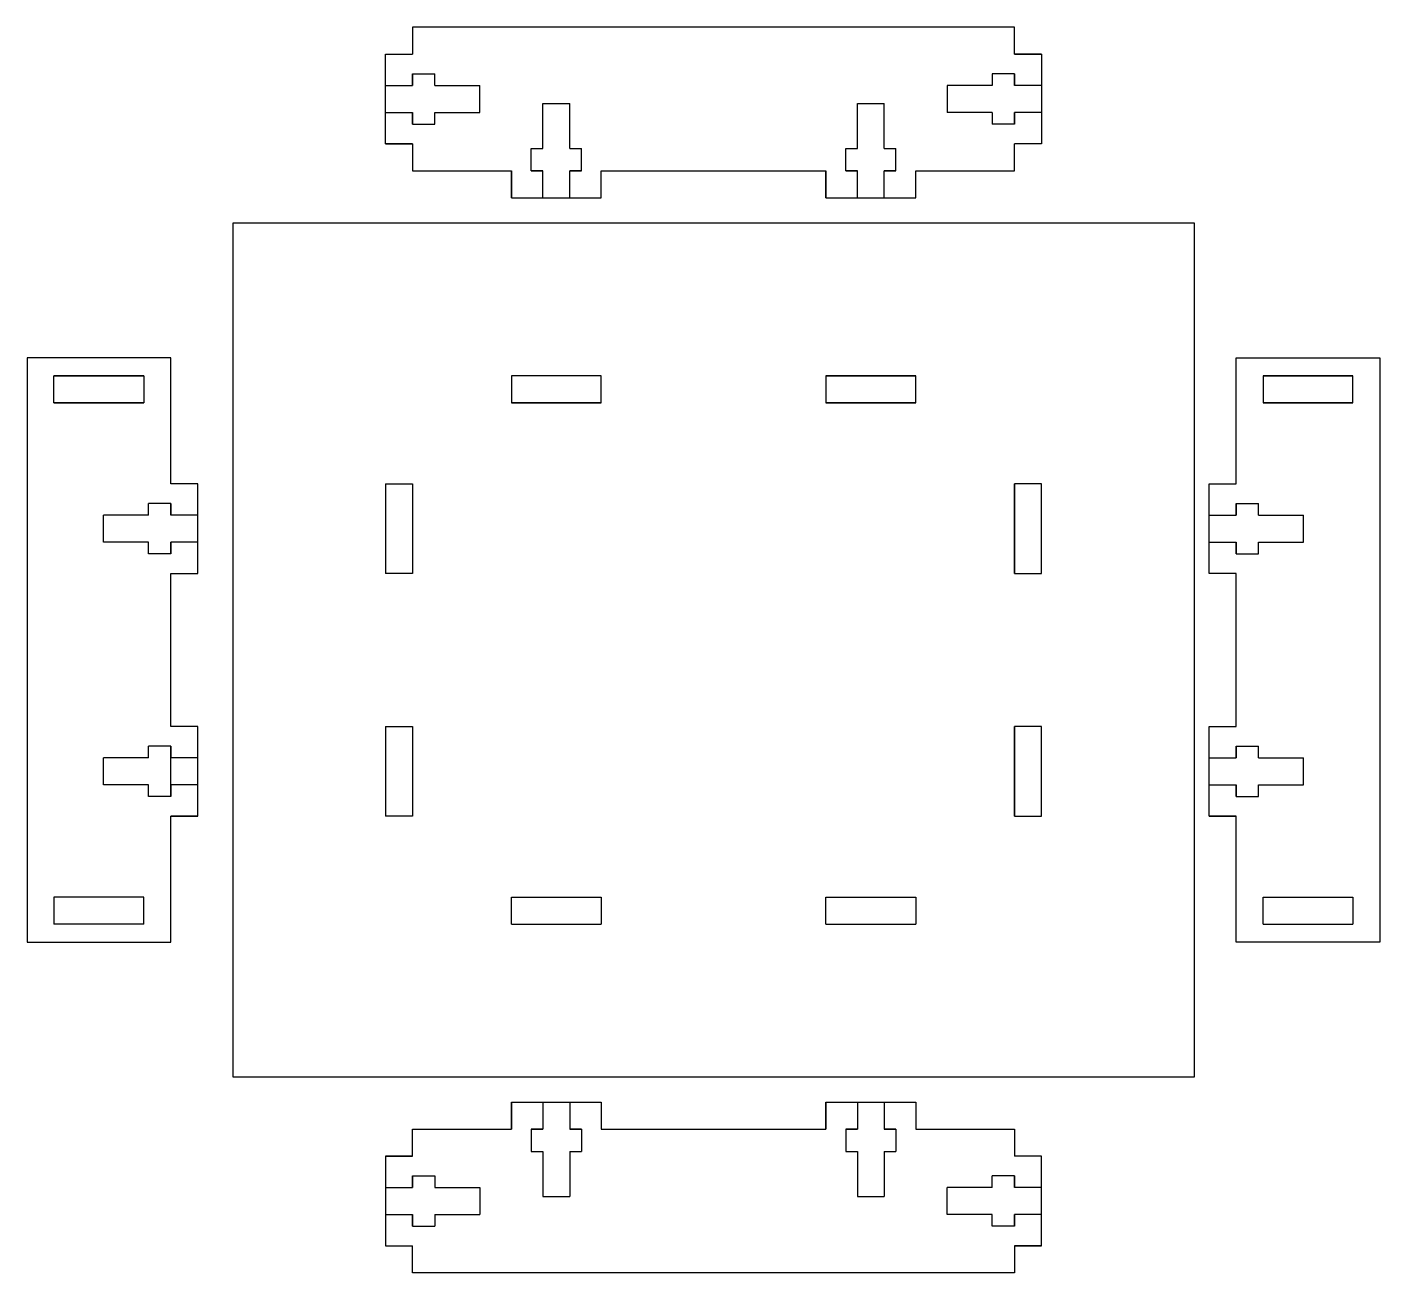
# Model space of a CAD drawing. Header units: millimetres. Extents: x -43 to 314, y -42 to 97.
# Drawn here: x -42.9 to 107.6, y -41.8 to 96.8 of the extents above.
import ezdxf

# ---------------------------------------------------------------- set-up
doc = ezdxf.new("R2010")
doc.units = ezdxf.units.MM

msp = doc.modelspace()

# ---------------------------------------------------------------- linework, layer by layer
for p, q in [((67, 96.82), (0, 96.82)), ((0, 96.82), (0, 93.82)), ((67, 93.82), (67, 96.82)), ((70, 93.82), (67, 93.82)), ((-3, 90.32), (0, 90.32)), ((0, 91.62), (0, 90.32)), ((0, 90.32), (0, 91.62)), ((0, 91.62), (2.5, 91.62)), ((2.5, 90.32), (2.5, 91.62)), ((2.5, 90.32), (5.5, 90.32)), ((5.5, 90.32), (7.49, 90.32)), ((7.49, 87.32), (7.49, 90.32)), ((59.51, 90.32), (59.51, 87.32)), ((61.5, 90.32), (59.51, 90.32)), ((64.5, 90.32), (61.5, 90.32)), ((64.5, 91.62), (64.5, 90.32)), ((67, 91.62), (64.5, 91.62)), ((67, 90.32), (67, 91.62)), ((67, 90.32), (67, 91.62)), ((70, 90.32), (67, 90.32)), ((-3, 87.32), (0, 87.32)), ((0, 87.32), (0, 86.03)), ((0, 87.32), (0, 86.03)), ((2.5, 86.03), (2.5, 87.32)), ((2.5, 87.32), (5.5, 87.32)), ((5.5, 87.32), (7.49, 87.32)), ((14.5, 88.31), (17.5, 88.31)), ((14.5, 86.32), (14.5, 88.31)), ((17.5, 86.32), (17.5, 88.31)), ((49.5, 88.31), (52.5, 88.31)), ((49.5, 86.32), (49.5, 88.31)), ((52.5, 86.32), (52.5, 88.31)), ((61.5, 87.32), (59.51, 87.32)), ((64.5, 87.32), (61.5, 87.32)), ((64.5, 87.32), (64.5, 86.03)), ((67, 86.03), (67, 87.32)), ((67, 87.32), (67, 86.03)), ((70, 87.32), (67, 87.32)), ((0, 86.03), (2.5, 86.03)), ((14.5, 83.32), (14.5, 86.32)), ((17.5, 83.32), (17.5, 86.32)), ((49.5, 83.32), (49.5, 86.32)), ((52.5, 83.32), (52.5, 86.32)), ((67, 86.03), (64.5, 86.03)), ((-3, 83.82), (0, 83.82)), ((0, 83.82), (0, 80.82)), ((13.21, 83.32), (14.5, 83.32)), ((13.21, 80.82), (13.21, 83.32)), ((17.5, 83.32), (18.8, 83.32)), ((18.8, 80.82), (18.8, 83.32)), ((48.21, 83.32), (49.5, 83.32)), ((48.21, 80.82), (48.21, 83.32)), ((52.5, 83.32), (53.8, 83.32)), ((53.8, 80.82), (53.8, 83.32)), ((67, 80.82), (67, 83.82)), ((0, 80.82), (11, 80.82)), ((11, 77.82), (11, 80.82)), ((14.5, 80.82), (13.21, 80.82)), ((14.5, 80.82), (13.21, 80.82)), ((14.5, 77.82), (14.5, 80.82)), ((18.8, 80.82), (17.5, 80.82)), ((17.5, 80.82), (18.8, 80.82)), ((17.5, 77.82), (17.5, 80.82)), ((46, 77.82), (46, 80.82)), ((49.5, 80.82), (48.21, 80.82)), ((49.5, 80.82), (48.21, 80.82)), ((49.5, 77.82), (49.5, 80.82)), ((53.8, 80.82), (52.5, 80.82)), ((52.5, 80.82), (53.8, 80.82)), ((52.5, 77.82), (52.5, 80.82)), ((56, 80.82), (67, 80.82)), ((-29.89, 58), (-39.89, 58)), ((46, 58), (56, 58)), ((94.65, 58), (104.65, 58)), ((-26.89, 43.79), (-29.39, 43.79)), ((-29.39, 42.5), (-29.39, 43.79)), ((-26.89, 43.79), (-26.89, 42.5)), ((-26.89, 42.5), (-26.89, 43.79)), ((91.65, 43.79), (91.65, 42.5)), ((91.65, 42.5), (91.65, 43.79)), ((91.65, 43.79), (94.15, 43.79)), ((94.15, 42.5), (94.15, 43.79)), ((-34.38, 39.5), (-34.38, 42.5)), ((-32.39, 42.5), (-34.38, 42.5)), ((-29.39, 42.5), (-32.39, 42.5)), ((-23.89, 42.5), (-26.89, 42.5)), ((-23.89, 39.5), (-23.89, 42.5)), ((88.65, 39.5), (88.65, 42.5)), ((88.65, 42.5), (91.65, 42.5)), ((94.15, 42.5), (97.15, 42.5)), ((97.15, 42.5), (99.14, 42.5)), ((99.14, 39.5), (99.14, 42.5)), ((-32.39, 39.5), (-34.38, 39.5)), ((-29.39, 39.5), (-32.39, 39.5)), ((-29.39, 38.2), (-29.39, 39.5)), ((-26.89, 39.5), (-26.89, 38.2)), ((-26.89, 39.5), (-26.89, 38.2)), ((-23.89, 39.5), (-26.89, 39.5)), ((88.65, 39.5), (91.65, 39.5)), ((91.65, 39.5), (91.65, 38.2)), ((91.65, 39.5), (91.65, 38.2)), ((94.15, 38.2), (94.15, 39.5)), ((94.15, 39.5), (97.15, 39.5)), ((97.15, 39.5), (99.14, 39.5)), ((-26.89, 38.2), (-29.39, 38.2)), ((91.65, 38.2), (94.15, 38.2)), ((-29.39, 15.5), (-29.39, 16.79)), ((-26.89, 16.79), (-29.39, 16.79)), ((-26.89, 16.79), (-26.89, 15.5)), ((-26.89, 15.5), (-26.89, 16.79)), ((91.65, 16.79), (91.65, 15.5)), ((91.65, 15.5), (91.65, 16.79)), ((91.65, 16.79), (94.15, 16.79)), ((94.15, 15.5), (94.15, 16.79)), ((-34.38, 12.5), (-34.38, 15.5)), ((-32.39, 15.5), (-34.38, 15.5)), ((-29.39, 15.5), (-32.39, 15.5)), ((-23.89, 15.5), (-26.89, 15.5)), ((-26.89, 12.5), (-26.89, 15.5)), ((88.65, 15.5), (91.65, 15.5)), ((94.15, 15.5), (97.15, 15.5)), ((97.15, 15.5), (99.14, 15.5)), ((99.14, 12.5), (99.14, 15.5)), ((-32.39, 12.5), (-34.38, 12.5)), ((-29.39, 12.5), (-32.39, 12.5)), ((-29.39, 11.2), (-29.39, 12.5)), ((-26.89, 12.5), (-26.89, 11.2)), ((-26.89, 12.5), (-26.89, 11.2)), ((-23.89, 12.5), (-26.89, 12.5)), ((88.65, 12.5), (91.65, 12.5)), ((91.65, 12.5), (91.65, 11.2)), ((91.65, 12.5), (91.65, 11.2)), ((94.15, 11.2), (94.15, 12.5)), ((94.15, 12.5), (97.15, 12.5)), ((97.15, 12.5), (99.14, 12.5)), ((-26.89, 11.2), (-29.39, 11.2)), ((91.65, 11.2), (94.15, 11.2)), ((-23.89, 9), (-26.89, 9)), ((88.65, 9), (91.65, 9)), ((-29.89, -3), (-39.89, -3)), ((94.65, -3), (104.65, -3)), ((11, -22.82), (11, -25.82)), ((14.5, -22.82), (14.5, -25.82)), ((17.5, -22.82), (17.5, -25.82)), ((46, -22.82), (46, -25.82)), ((49.5, -22.82), (49.5, -25.82)), ((52.5, -22.82), (52.5, -25.82)), ((0, -28.82), (0, -25.82)), ((0, -25.82), (11, -25.82)), ((14.5, -25.82), (13.21, -25.82)), ((14.5, -25.82), (13.21, -25.82)), ((13.21, -25.82), (13.21, -28.32)), ((18.8, -25.82), (17.5, -25.82)), ((17.5, -25.82), (18.8, -25.82)), ((18.8, -25.82), (18.8, -28.32)), ((49.5, -25.82), (48.21, -25.82)), ((49.5, -25.82), (48.21, -25.82)), ((48.21, -25.82), (48.21, -28.32)), ((53.8, -25.82), (52.5, -25.82)), ((52.5, -25.82), (53.8, -25.82)), ((53.8, -25.82), (53.8, -28.32)), ((56, -25.82), (67, -25.82)), ((67, -25.82), (67, -28.82)), ((13.21, -28.32), (14.5, -28.32)), ((14.5, -28.32), (14.5, -31.32)), ((17.5, -28.32), (18.8, -28.32)), ((17.5, -28.32), (17.5, -31.32)), ((48.21, -28.32), (49.5, -28.32)), ((49.5, -28.32), (49.5, -31.32)), ((52.5, -28.32), (53.8, -28.32)), ((52.5, -28.32), (52.5, -31.32)), ((-3, -28.82), (0, -28.82)), ((0, -32.32), (0, -31.03)), ((0, -32.32), (0, -31.03)), ((0, -31.03), (2.5, -31.03)), ((2.5, -31.03), (2.5, -32.32)), ((14.5, -31.32), (14.5, -33.31)), ((17.5, -31.32), (17.5, -33.31)), ((49.5, -31.32), (49.5, -33.31)), ((52.5, -31.32), (52.5, -33.31)), ((64.5, -32.32), (64.5, -31.03)), ((67, -31.03), (64.5, -31.03)), ((67, -31.03), (67, -32.32)), ((67, -32.32), (67, -31.03)), ((-3, -32.32), (0, -32.32)), ((2.5, -32.32), (5.5, -32.32)), ((5.5, -32.32), (7.49, -32.32)), ((7.49, -32.32), (7.49, -35.32)), ((59.51, -35.32), (59.51, -32.32)), ((61.5, -32.32), (59.51, -32.32)), ((64.5, -32.32), (61.5, -32.32)), ((70, -32.32), (67, -32.32)), ((14.5, -33.31), (17.5, -33.31)), ((49.5, -33.31), (52.5, -33.31)), ((-3, -35.32), (0, -35.32)), ((0, -36.62), (0, -35.32)), ((0, -35.32), (0, -36.62)), ((2.5, -35.32), (2.5, -36.62)), ((2.5, -35.32), (5.5, -35.32)), ((5.5, -35.32), (7.49, -35.32)), ((61.5, -35.32), (59.51, -35.32)), ((64.5, -35.32), (61.5, -35.32)), ((64.5, -36.62), (64.5, -35.32)), ((67, -35.32), (67, -36.62)), ((67, -35.32), (67, -36.62)), ((70, -35.32), (67, -35.32)), ((0, -36.62), (2.5, -36.62)), ((67, -36.62), (64.5, -36.62)), ((0, -41.82), (0, -38.82)), ((70, -38.82), (67, -38.82)), ((67, -38.82), (67, -41.82)), ((67, -41.82), (0, -41.82))]:
    msp.add_line(p, q)
for points in [[(0, 83.82), (-3, 83.82), (-3, 93.82), (0, 93.82)], [(67, 93.82), (70, 93.82), (70, 83.82), (67, 83.82)], [(0, 90.32), (0, 91.62)], [(67, 90.32), (67, 91.62)], [(67, 91.62), (67, 90.32)], [(0, 86.03), (0, 87.32)], [(67, 86.03), (67, 87.32)], [(67, 87.32), (67, 86.03)], [(11, 80.82), (11, 77.82), (21, 77.82), (21, 80.82)], [(13.21, 80.82), (14.5, 80.82)], [(17.5, 80.82), (18.8, 80.82)], [(21, 80.82), (46, 80.82)], [(46, 80.82), (46, 77.82), (56, 77.82), (56, 80.82)], [(48.21, 80.82), (49.5, 80.82)], [(52.5, 80.82), (53.8, 80.82)], [(-26.89, 46), (-26.89, 60), (-42.89, 60), (-42.89, -5), (-26.89, -5), (-26.89, 9)], [(91.65, 46), (91.65, 60), (107.65, 60), (107.65, -5), (91.65, -5), (91.65, 9)], [(-39.89, 58), (-29.89, 58)], [(-29.89, 58), (-29.89, 55), (-39.89, 55), (-39.89, 58)], [(11, 58), (11, 55), (21, 55), (21, 58)], [(21, 58), (11, 58)], [(46, 58), (46, 55), (56, 55), (56, 58)], [(56, 58), (46, 58)], [(104.65, 58), (94.65, 58)], [(94.65, 58), (94.65, 55), (104.65, 55), (104.65, 58)], [(-39.89, 55), (-29.89, 55)], [(21, 55), (11, 55)], [(56, 55), (46, 55)], [(104.65, 55), (94.65, 55)], [(-26.89, 36), (-23.89, 36), (-23.89, 46), (-26.89, 46)], [(-3, 46), (0, 46), (0, 36), (-3, 36)], [(-3, 46), (-3, 36)], [(0, 46), (0, 36)], [(70, 46), (67, 46), (67, 36), (70, 36)], [(67, 36), (67, 46)], [(70, 36), (70, 46)], [(91.65, 36), (88.65, 36), (88.65, 46), (91.65, 46)], [(-26.89, 42.5), (-26.89, 43.79)], [(91.65, 42.5), (91.65, 43.79)], [(-26.89, 38.2), (-26.89, 39.5)], [(91.65, 38.2), (91.65, 39.5)], [(-26.89, 19), (-26.89, 36)], [(91.65, 19), (91.65, 36)], [(-26.89, 9), (-23.89, 9), (-23.89, 19), (-26.89, 19)], [(-3, 19), (0, 19), (0, 9), (-3, 9)], [(-3, 19), (-3, 9)], [(0, 19), (0, 9)], [(67, 9), (67, 19)], [(70, 19), (67, 19), (67, 9), (70, 9)], [(70, 9), (70, 19)], [(91.65, 9), (88.65, 9), (88.65, 19), (91.65, 19)], [(-26.89, 15.5), (-26.89, 16.79)], [(91.65, 15.5), (91.65, 16.79)], [(-26.89, 11.2), (-26.89, 12.5)], [(91.65, 11.2), (91.65, 12.5)], [(-29.89, -3), (-29.89, 0), (-39.89, 0), (-39.89, -3)], [(11, -3), (11, 0), (21, 0), (21, -3)], [(11, 0), (21, 0)], [(46, -3), (46, 0), (56, 0), (56, -3)], [(46, 0), (56, 0)], [(94.65, -3), (94.65, 0), (104.65, 0), (104.65, -3)], [(11, -3), (21, -3)], [(46, -3), (56, -3)], [(11, -25.82), (11, -22.82), (21, -22.82), (21, -25.82)], [(46, -25.82), (46, -22.82), (56, -22.82), (56, -25.82)], [(13.21, -25.82), (14.5, -25.82)], [(17.5, -25.82), (18.8, -25.82)], [(21, -25.82), (46, -25.82)], [(48.21, -25.82), (49.5, -25.82)], [(52.5, -25.82), (53.8, -25.82)], [(0, -28.82), (-3, -28.82), (-3, -38.82), (0, -38.82)], [(67, -38.82), (70, -38.82), (70, -28.82), (67, -28.82)], [(0, -31.03), (0, -32.32)], [(67, -32.32), (67, -31.03)], [(67, -31.03), (67, -32.32)], [(0, -35.32), (0, -36.62)], [(67, -36.62), (67, -35.32)], [(67, -35.32), (67, -36.62)]]:
    msp.add_lwpolyline(points)
msp.add_lwpolyline([(-20, -20), (87, -20), (87, 75), (-20, 75)], close=True)

doc.saveas('drawing.dxf')
